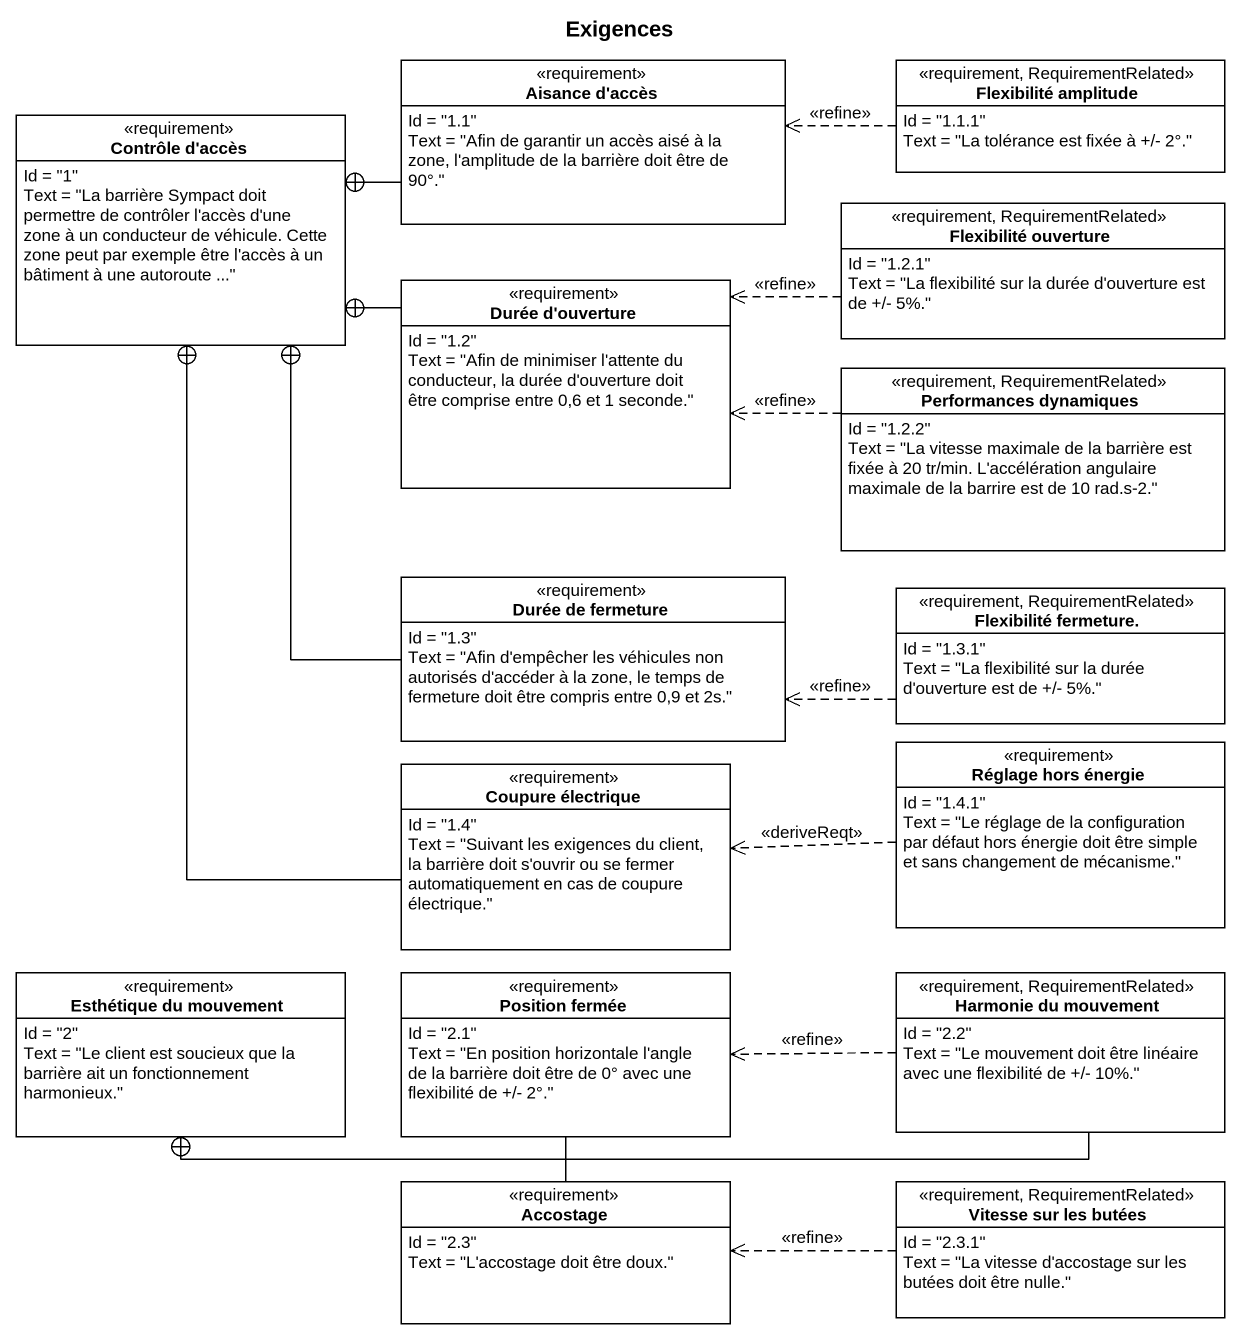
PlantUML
@startuml
title Exigences
hide circle
hide empty members
class "Aisance d'accès" as Aisance_d_accès <<requirement>> {
  Id = "1.1"
  Text = "Afin de garantir un accès aisé à la zone, l'amplitude de la barrière doit être de 90°."
}
class "Flexibilité amplitude" as Flexibilité_amplitude <<requirement, RequirementRelated>> {
  Id = "1.1.1"
  Text = "La tolérance est fixée à +/- 2°."
}
class "Contrôle d'accès" as Contrôle_d_accès <<requirement>> {
  Id = "1"
  Text = "La barrière Sympact doit permettre de contrôler l'accès d'une zone à un conducteur de véhicule. Cette zone peut par exemple être l'accès à un bâtiment à une autoroute ..."
}
class "Flexibilité ouverture" as Flexibilité_ouverture <<requirement, RequirementRelated>> {
  Id = "1.2.1"
  Text = "La flexibilité sur la durée d'ouverture est de +/- 5%."
}
class "Durée d'ouverture" as Durée_d_ouverture <<requirement>> {
  Id = "1.2"
  Text = "Afin de minimiser l'attente du conducteur, la durée d'ouverture doit être comprise entre 0,6 et 1 seconde."
}
class "Performances dynamiques" as Performances_dynamiques <<requirement, RequirementRelated>> {
  Id = "1.2.2"
  Text = "La vitesse maximale de la barrière est fixée à 20 tr/min. L'accélération angulaire maximale de la barrire est de 10 rad.s-2."
}
class "Durée de fermeture" as Durée_de_fermeture <<requirement>> {
  Id = "1.3"
  Text = "Afin d'empêcher les véhicules non autorisés d'accéder à la zone, le temps de fermeture doit être compris entre 0,9 et 2s."
}
class "Flexibilité fermeture." as Flexibilité_fermeture <<requirement, RequirementRelated>> {
  Id = "1.3.1"
  Text = "La flexibilité sur la durée d'ouverture est de +/- 5%."
}
class "Réglage hors énergie" as Réglage_hors_énergie <<requirement>> {
  Id = "1.4.1"
  Text = "Le réglage de la configuration par défaut hors énergie doit être simple et sans changement de mécanisme."
}
class "Coupure électrique" as Coupure_électrique <<requirement>> {
  Id = "1.4"
  Text = "Suivant les exigences du client, la barrière doit s'ouvrir ou se fermer automatiquement en cas de coupure électrique."
}
class "Esthétique du mouvement" as Esthétique_du_mouvement <<requirement>> {
  Id = "2"
  Text = "Le client est soucieux que la barrière ait un fonctionnement harmonieux."
}
class "Position fermée" as Position_fermée <<requirement>> {
  Id = "2.1"
  Text = "En position horizontale l'angle de la barrière doit être de 0° avec une flexibilité de +/- 2°."
}
class "Harmonie du mouvement" as Harmonie_du_mouvement <<requirement, RequirementRelated>> {
  Id = "2.2"
  Text = "Le mouvement doit être linéaire avec une flexibilité de +/- 10%."
}
class Accostage <<requirement>> {
  Id = "2.3"
  Text = "L'accostage doit être doux."
}
class "Vitesse sur les butées" as Vitesse_sur_les_butées <<requirement, RequirementRelated>> {
  Id = "2.3.1"
  Text = "La vitesse d'accostage sur les butées doit être nulle."
}
Aisance_d_accès -left-+ Contrôle_d_accès
Flexibilité_amplitude .left.> Aisance_d_accès : <<refine>>
Flexibilité_ouverture .left.> Durée_d_ouverture : <<refine>>
Durée_d_ouverture -left-+ Contrôle_d_accès
Performances_dynamiques .left.> Durée_d_ouverture : <<refine>>
Durée_de_fermeture -up-+ Contrôle_d_accès
Flexibilité_fermeture .left.> Durée_de_fermeture : <<refine>>
Réglage_hors_énergie .left.> Coupure_électrique : <<deriveReqt>>
Coupure_électrique -up-+ Contrôle_d_accès
Position_fermée -left-+ Esthétique_du_mouvement
Harmonie_du_mouvement -left-+ Esthétique_du_mouvement
Harmonie_du_mouvement .left.> Position_fermée : <<refine>>
Accostage -left-+ Esthétique_du_mouvement
Vitesse_sur_les_butées .left.> Accostage : <<refine>>
@enduml
